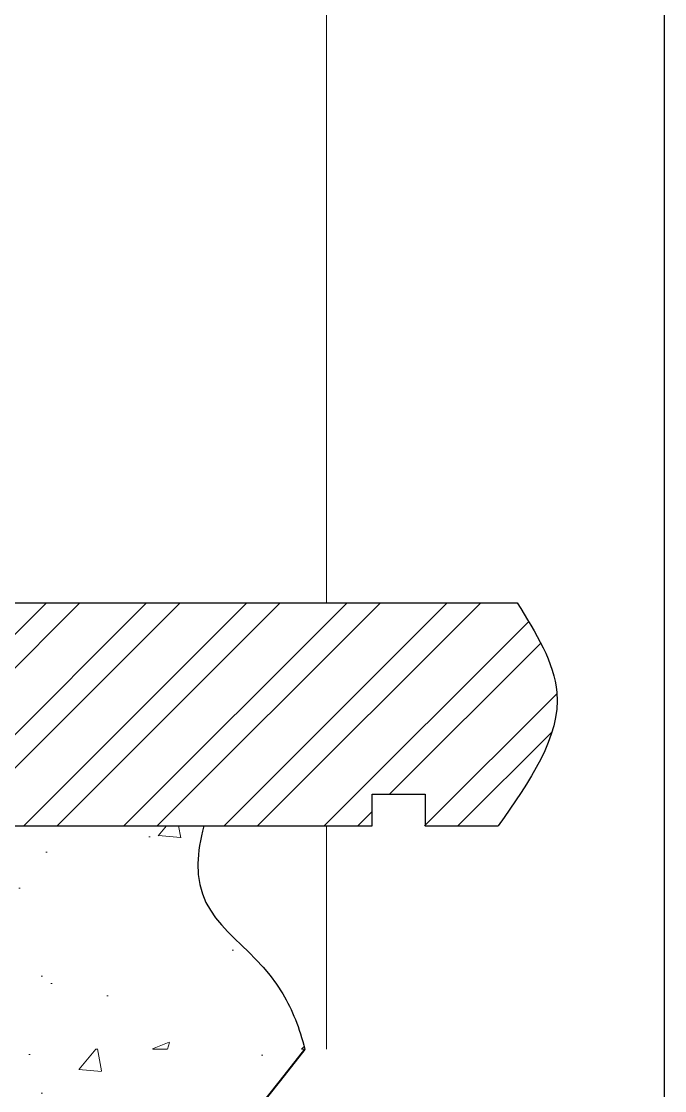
# Model space of a CAD drawing. Header units: millimetres. Extents: x 1251.1 to 1334.1, y 1577.6 to 1641.3.
# Drawn here: x 1284.6883 to 1284.7596, y 1598.1579 to 1598.2765 of the extents above; entities that cross this region are included whole.
import ezdxf

# ---------------------------------------------------------------- set-up
doc = ezdxf.new("R2010")
doc.units = ezdxf.units.MM
doc.linetypes.add('TRATTOPUNTO', pattern=[1, 0.5, -0.25, 0, -0.25])
doc.layers.add('MURATURA', color=140, linetype='Continuous')
for name, color, linetype, lineweight in [('MURATURA sezioni - section wall', 7, 'Continuous', 40), ('PROIEZIONI - projections', 145, 'Continuous', 13), ('SEZIONI medie - small section', 2, 'Continuous', 25), ('TRATTEGGIO - hatch', 252, 'Continuous', 20)]:
    doc.layers.add(name, color=color, linetype=linetype, lineweight=lineweight)

msp = doc.modelspace()

# ---------------------------------------------------------------- hatches: boundary and pattern name
at = {"layer": 'TRATTEGGIO - hatch'}
h = msp.add_hatch(dxfattribs=at)
h.set_pattern_fill('AR-CONC', color=256, scale=0.004123137148598154, style=0)
h.set_pattern_definition([(49.99999999999999, (1281.802381825384, 1597.982252403281), (0.02957362104091462, -0.002587356589005836), [0.003092352861448615, -0.03401588147593477]), (355, (1281.802381825384, 1597.982252403281), (-0.005720907780372959, 0.03101391329341828), [0.002473882289158893, -0.02721270518074783]), (100.4513999999999, (1281.804846293726, 1597.982036790421), (0.02385273522557631, 0.02842653787584017), [0.002628095452477042, -0.02890905088433763]), (46.18420000000002, (1281.802381825384, 1597.990498677578), (0.04400381214097243, -0.006824575967793248), [0.004638529292172909, -0.05102382221390204]), (96.63559999999981, (1281.806048809356, 1597.989929960613), (0.03853742522657116, 0.04016421580622951), [0.003942143302409673, -0.04336356939963601]), (351.1842, (1281.802381825384, 1597.990498677578), (0.03853739387361468, 0.04016424590615666), [0.003710823433738339, -0.04081905777112173]), (21, (1281.806504962532, 1597.988437109004), (0.02461129640849843, -0.01660052904829637), [0.003092352861448615, -0.03401588147593477]), (326.0000000000001, (1281.806504962532, 1597.988437109004), (0.01003222483869363, 0.02989893089040304), [0.002473882289158892, -0.02721270518074781]), (71.4514, (1281.80855590302, 1597.987053730273), (0.0346435313299713, 0.01329837472540619), [0.002628095452477046, -0.02890905088433767]), (37.49999999999999, (1281.802381825384, 1597.982252403281), (0.0005013675118029994, 0.01372567015271884), [0, -0.02688285420885995, 0, -0.02762501889560763, 0, -0.02731578360946276]), (7.499999999999998, (1281.802381825384, 1597.982252403281), (0.01084671782492256, 0.01626213581104352), [0, -0.01575038390764495, 0, -0.02626438363657024, 0, -0.01041092130021034]), (327.5, (1281.793187229543, 1597.982252403281), (0.02201023117337626, -0.0009299682952988782), [0, -0.01030784287149539, 0, -0.03216046975906561, 0, -0.04267446948799089]), (317.5, (1281.789064092394, 1597.982252403281), (0.02404556559364246, 0.004127465714141408), [0, -0.013400195732944, 0, -0.02135785042973843, 0, -0.03030505804219643])])
edge = h.paths.add_edge_path()
edge.add_spline(control_points=[(1284.719686585597, 1598.162829928158), (1284.719096607341, 1598.165000719064), (1284.715467276619, 1598.174154926001), (1284.706629443747, 1598.176565603046), (1284.708162277496, 1598.185770907076), (1284.708544146338, 1598.187274967384)], knot_values=[25.95911823359967, 25.95911823359967, 25.95911823359967, 25.95911823359967, 31.77459996535403, 52.7166383466007, 56.51446597499052, 56.51446597499052, 56.51446597499052, 56.51446597499052], degree=3, periodic=0)
edge.add_line((1284.708544146338, 1598.187274967384), (1284.614537729763, 1598.187274967384))
edge.add_line((1284.614537729763, 1598.187274967384), (1284.614537729763, 1598.162536144492))
edge.add_line((1284.614537729763, 1598.162536144492), (1284.71939280193, 1598.162536144492))
edge.add_line((1284.71939280193, 1598.162536144492), (1284.719686585596, 1598.162829928158))
h = msp.add_hatch(dxfattribs=at)
h.set_pattern_fill('AR-CONC', color=256, scale=0.0001649254859439261, style=0)
h.set_pattern_definition([(49.99999999999999, (1283.595557470823, 1598.349450511017), (0.03004689506569929, -0.002628761428005397), [0.003141830507231793, -0.03456013557954972]), (355, (1283.595557470823, 1598.349450511017), (-0.005812440200074101, 0.03151010967015869), [0.002513464405785436, -0.02764810846363978]), (100.4509999999999, (1283.598061369551, 1598.34923144874), (0.02423456349307451, 0.02888120483565244), [0.002670143617432164, -0.0293715797917538]), (46.18420000000002, (1283.595557470823, 1598.357828725703), (0.04470784254834795, -0.006933851364518926), [0.004712745760847675, -0.05184020336932443]), (96.63559999999981, (1283.599283121058, 1598.357250909263), (0.03915400873448994, 0.04080678004011242), [0.004005215426148232, -0.04405736968763058]), (351.1840000000001, (1283.595557470823, 1598.357828725703), (0.03915406997918928, 0.04080670779789227), [0.003770196608678152, -0.04147216269545967]), (21, (1283.599746578166, 1598.355734172031), (0.02500515773318056, -0.01686619033668463), [0.003141830507231793, -0.03456013557954972]), (326.0000000000001, (1283.599746578166, 1598.355734172031), (0.01019272955755599, 0.03037728981774691), [0.002513464405785434, -0.02764810846363977]), (71.4514, (1283.601830329219, 1598.354328660547), (0.03519781844871021, 0.01351116711873589), [0.002670143617432165, -0.02937157979175381]), (37.49999999999999, (1283.595557470823, 1598.349450511017), (0.0005093893919918452, 0.01394528087516234), [0, -0.02731297987620172, 0, -0.02806701919793735, 0, -0.02775283614721417]), (7.499999999999998, (1283.595557470823, 1598.349450511017), (0.01102026531012132, 0.01652232998402021), [0, -0.01600239005016727, 0, -0.02668461377475536, 0, -0.01057749604101371]), (327.5, (1283.586215761449, 1598.349450511017), (0.02236234479732243, -0.0009448158868400186), [0, -0.01047276835743931, 0, -0.03267503727521065, 0, -0.04335726099979875]), (317.5, (1283.582026654105, 1598.349450511017), (0.024430277222565, 0.004193476389521329), [0, -0.0136145988646711, 0, -0.02169957603661425, 0, -0.03078993897087157])])
edge = h.paths.add_edge_path()
edge.add_line((1284.514087869108, 1598.162536144492), (1284.514087869108, 1598.091257829112))
edge.add_spline(control_points=[(1284.514087869108, 1598.091257829112), (1284.529073159, 1598.101856825396), (1284.575331885244, 1598.134575316066), (1284.666147524283, 1598.093988459278), (1284.705324868886, 1598.144075110075), (1284.719764930171, 1598.162536144492)], knot_values=[0, 0, 0, 0, 64.66447871797725, 199.6155189635813, 278.391400156254, 278.391400156254, 278.391400156254, 278.391400156254], degree=3, periodic=0)
edge.add_line((1284.719764930171, 1598.162536144492), (1284.514087869107, 1598.162536144492))

# ---------------------------------------------------------------- linework, layer by layer
at = {"layer": 'MURATURA', "linetype": 'ByBlock'}
for p, q in [((1284.759637525697, 1597.221841434006), (1284.759637525697, 1604.121841434006)), ((1284.759637525697, 1597.521841434006), (1284.759637525697, 1600.521841434006))]:
    msp.add_line(p, q, dxfattribs=at)
at = {"layer": 'MURATURA sezioni - section wall', "linetype": 'TRATTOPUNTO', "ltscale": 0.02}
msp.add_spline([(1284.514087869108, 1598.091257829112), (1284.56102280936, 1598.116567339803), (1284.672295300293, 1598.118190529198), (1284.719764930171, 1598.162536144492)], degree=3, dxfattribs=at)
at = {"layer": 'PROIEZIONI - projections'}
for p, q in [((1284.722146856489, 1599.501225760035), (1284.722146856489, 1598.212013790275)), ((1284.722146856489, 1598.187274967384), (1284.722146856489, 1598.162536144492))]:
    msp.add_line(p, q, dxfattribs=at)
at = {"layer": 'SEZIONI medie - small section'}
for p, q in [((1284.516561751397, 1598.212013790275), (1284.743301871007, 1598.212013790275)), ((1284.725618212613, 1598.187274967384), (1284.727230153323, 1598.188886908094)), ((1284.614537729763, 1598.187274967384), (1284.727230153323, 1598.187274967384)), ((1284.733084603288, 1598.187274967384), (1284.741185620742, 1598.187274967384))]:
    msp.add_line(p, q, dxfattribs=at)
msp.add_lwpolyline([(1284.727230153323, 1598.187274967384), (1284.727230153323, 1598.190795622577), (1284.733084603288, 1598.190795622577), (1284.733084603288, 1598.187274967384)], dxfattribs=at)
msp.add_spline([(1284.743301871006, 1598.212013790275), (1284.747700585315, 1598.202071541034), (1284.741185620742, 1598.187274967384)], degree=3, dxfattribs=at)
msp.add_open_spline([(1284.708544146338, 1598.187274967384), (1284.708162277496, 1598.185770907076), (1284.706629443747, 1598.176565603046), (1284.715542877451, 1598.174134304521), (1284.719167120459, 1598.164821203614), (1284.719764930171, 1598.162536144492)], degree=3, knots=[25.95911823359966, 25.95911823359966, 25.95911823359966, 25.95911823359966, 29.75694586198948, 50.69898424323615, 56.77584336624086, 56.77584336624086, 56.77584336624086, 56.77584336624086], dxfattribs=at)
at = {"layer": 'TRATTEGGIO - hatch'}
for p, q in [((1284.666375286827, 1598.187274967384), (1284.691114109718, 1598.212013790275)), ((1284.670077971188, 1598.187274967384), (1284.69481679408, 1598.212013790275)), ((1284.677483335112, 1598.187274967384), (1284.702222158004, 1598.212013790275)), ((1284.681186019473, 1598.187274967384), (1284.705924842365, 1598.212013790275)), ((1284.688591383397, 1598.187274967384), (1284.713330206289, 1598.212013790275)), ((1284.692294067758, 1598.187274967384), (1284.71703289065, 1598.212013790275)), ((1284.699699431682, 1598.187274967384), (1284.724438254574, 1598.212013790275)), ((1284.703402116043, 1598.187274967384), (1284.728140938935, 1598.212013790275)), ((1284.710807479967, 1598.187274967384), (1284.735546302859, 1598.212013790275)), ((1284.714510164328, 1598.187274967384), (1284.73924898722, 1598.212013790275)), ((1284.721915528252, 1598.187274967384), (1284.744575014222, 1598.209934453354)), ((1284.729138867807, 1598.190795622577), (1284.745904176092, 1598.207560930862)), ((1284.733023576537, 1598.187274967384), (1284.747709588393, 1598.20196097924)), ((1284.736726260898, 1598.187274967384), (1284.747164439309, 1598.197713145795)), ((1284.71939280193, 1598.162536144492), (1284.71968658699, 1598.162829929551)), ((1284.696572519416, 1598.162536144492), (1284.696724217853, 1598.162536144492)), ((1284.702905967669, 1598.162536144492), (1284.70448968237, 1598.162536144492)), ((1284.71939280193, 1598.162536144492), (1284.719764930171, 1598.162536144492))]:
    msp.add_line(p, q, dxfattribs=at)

doc.saveas('drawing.dxf')
